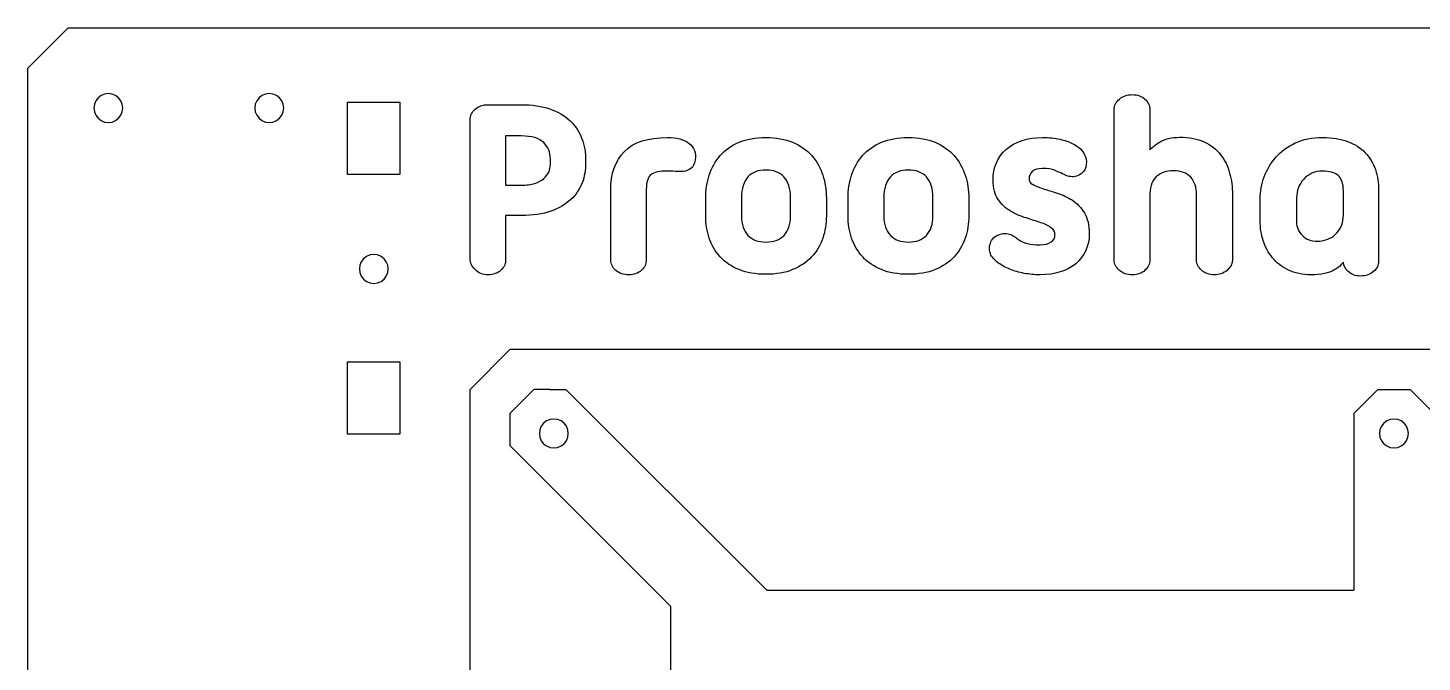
# Model space of a CAD drawing. Extents: x 0 to 621, y -370 to 0.
# Drawn here: x 0 to 173.4, y -79 to -0.1 of the extents above; entities that cross this region are included whole.
import ezdxf

# ---------------------------------------------------------------- set-up
doc = ezdxf.new("R2010")
doc.units = 0
doc.layers.get('0').update_dxf_attribs({"linetype": 'CONTINUOUS'})

# ---------------------------------------------------------------- blocks, each defined once
blk = doc.blocks.new('BLOCK_11')
at = {"color": 7}
blk.add_lwpolyline([(0, -5.06), (5, -0.06)], dxfattribs=at)
blk = doc.blocks.new('BLOCK_12')
at = {"color": 7}
blk.add_lwpolyline([(5, -0.06), (365, -0.06)], dxfattribs=at)
blk = doc.blocks.new('BLOCK_20')
at = {"color": 7}
blk.add_lwpolyline([(55, -325.06), (55, -45.06)], dxfattribs=at)
blk = doc.blocks.new('BLOCK_21')
at = {"color": 7}
blk.add_lwpolyline([(55, -45.06), (60, -40.06)], dxfattribs=at)
blk = doc.blocks.new('BLOCK_22')
at = {"color": 7}
blk.add_lwpolyline([(60, -40.06), (310, -40.06)], dxfattribs=at)
blk = doc.blocks.new('BLOCK_34')
at = {"color": 7}
blk.add_lwpolyline([(0, -365.26), (0, -5.06)], dxfattribs=at)
blk = doc.blocks.new('BLOCK_113')
at = {"color": 7}
blk.add_lwpolyline([(39.75, -18.32), (39.75, -9.32)], dxfattribs=at)
blk = doc.blocks.new('BLOCK_114')
at = {"color": 7}
blk.add_lwpolyline([(39.75, -9.32), (46.25, -9.32)], dxfattribs=at)
blk = doc.blocks.new('BLOCK_115')
at = {"color": 7}
blk.add_lwpolyline([(46.25, -9.32), (46.25, -18.32)], dxfattribs=at)
blk = doc.blocks.new('BLOCK_116')
at = {"color": 7}
blk.add_lwpolyline([(46.25, -18.32), (39.75, -18.32)], dxfattribs=at)
blk = doc.blocks.new('BLOCK_117')
at = {"color": 7}
blk.add_lwpolyline([(39.75, -50.62), (39.75, -41.62)], dxfattribs=at)
blk = doc.blocks.new('BLOCK_118')
at = {"color": 7}
blk.add_lwpolyline([(39.75, -41.62), (46.25, -41.62)], dxfattribs=at)
blk = doc.blocks.new('BLOCK_119')
at = {"color": 7}
blk.add_lwpolyline([(46.25, -41.62), (46.25, -50.62)], dxfattribs=at)
blk = doc.blocks.new('BLOCK_120')
at = {"color": 7}
blk.add_lwpolyline([(46.25, -50.62), (39.75, -50.62)], dxfattribs=at)
blk = doc.blocks.new('BLOCK_445')
at = {"color": 7}
blk.add_lwpolyline([(10, -11.85), (10.47, -11.79)], dxfattribs=at)
blk = doc.blocks.new('BLOCK_446')
at = {"color": 7}
blk.add_lwpolyline([(10.47, -11.79), (10.9, -11.61)], dxfattribs=at)
blk = doc.blocks.new('BLOCK_447')
at = {"color": 7}
blk.add_lwpolyline([(10.9, -11.61), (11.28, -11.32)], dxfattribs=at)
blk = doc.blocks.new('BLOCK_448')
at = {"color": 7}
blk.add_lwpolyline([(11.28, -11.32), (11.56, -10.95)], dxfattribs=at)
blk = doc.blocks.new('BLOCK_449')
at = {"color": 7}
blk.add_lwpolyline([(8.27, -9.58), (8.2, -10.05)], dxfattribs=at)
blk = doc.blocks.new('BLOCK_450')
at = {"color": 7}
blk.add_lwpolyline([(8.2, -10.05), (8.27, -10.52)], dxfattribs=at)
blk = doc.blocks.new('BLOCK_451')
at = {"color": 7}
blk.add_lwpolyline([(9.1, -8.49), (8.73, -8.78)], dxfattribs=at)
blk = doc.blocks.new('BLOCK_452')
at = {"color": 7}
blk.add_lwpolyline([(10.47, -8.31), (10, -8.25)], dxfattribs=at)
blk = doc.blocks.new('BLOCK_453')
at = {"color": 7}
blk.add_lwpolyline([(10.9, -8.49), (10.47, -8.31)], dxfattribs=at)
blk = doc.blocks.new('BLOCK_454')
at = {"color": 7}
blk.add_lwpolyline([(11.56, -10.95), (11.74, -10.52)], dxfattribs=at)
blk = doc.blocks.new('BLOCK_455')
at = {"color": 7}
blk.add_lwpolyline([(11.74, -10.52), (11.8, -10.05)], dxfattribs=at)
blk = doc.blocks.new('BLOCK_456')
at = {"color": 7}
blk.add_lwpolyline([(8.27, -10.52), (8.45, -10.95)], dxfattribs=at)
blk = doc.blocks.new('BLOCK_457')
at = {"color": 7}
blk.add_lwpolyline([(8.45, -10.95), (8.73, -11.32)], dxfattribs=at)
blk = doc.blocks.new('BLOCK_458')
at = {"color": 7}
blk.add_lwpolyline([(10, -8.25), (9.54, -8.31)], dxfattribs=at)
blk = doc.blocks.new('BLOCK_459')
at = {"color": 7}
blk.add_lwpolyline([(9.54, -8.31), (9.1, -8.49)], dxfattribs=at)
blk = doc.blocks.new('BLOCK_460')
at = {"color": 7}
blk.add_lwpolyline([(8.73, -8.78), (8.45, -9.15)], dxfattribs=at)
blk = doc.blocks.new('BLOCK_461')
at = {"color": 7}
blk.add_lwpolyline([(8.45, -9.15), (8.27, -9.58)], dxfattribs=at)
blk = doc.blocks.new('BLOCK_462')
at = {"color": 7}
blk.add_lwpolyline([(11.28, -8.78), (10.9, -8.49)], dxfattribs=at)
blk = doc.blocks.new('BLOCK_463')
at = {"color": 7}
blk.add_lwpolyline([(11.56, -9.15), (11.28, -8.78)], dxfattribs=at)
blk = doc.blocks.new('BLOCK_464')
at = {"color": 7}
blk.add_lwpolyline([(11.74, -9.58), (11.56, -9.15)], dxfattribs=at)
blk = doc.blocks.new('BLOCK_465')
at = {"color": 7}
blk.add_lwpolyline([(11.8, -10.05), (11.74, -9.58)], dxfattribs=at)
blk = doc.blocks.new('BLOCK_466')
at = {"color": 7}
blk.add_lwpolyline([(8.73, -11.32), (9.1, -11.61)], dxfattribs=at)
blk = doc.blocks.new('BLOCK_467')
at = {"color": 7}
blk.add_lwpolyline([(9.1, -11.61), (9.54, -11.79)], dxfattribs=at)
blk = doc.blocks.new('BLOCK_468')
at = {"color": 7}
blk.add_lwpolyline([(9.54, -11.79), (10, -11.85)], dxfattribs=at)
blk = doc.blocks.new('BLOCK_469')
at = {"color": 7}
blk.add_lwpolyline([(28.75, -8.78), (28.46, -9.15)], dxfattribs=at)
blk = doc.blocks.new('BLOCK_470')
at = {"color": 7}
blk.add_lwpolyline([(28.46, -9.15), (28.28, -9.58)], dxfattribs=at)
blk = doc.blocks.new('BLOCK_471')
at = {"color": 7}
blk.add_lwpolyline([(28.28, -9.58), (28.22, -10.05)], dxfattribs=at)
blk = doc.blocks.new('BLOCK_472')
at = {"color": 7}
blk.add_lwpolyline([(28.22, -10.05), (28.28, -10.52)], dxfattribs=at)
blk = doc.blocks.new('BLOCK_473')
at = {"color": 7}
blk.add_lwpolyline([(28.28, -10.52), (28.46, -10.95)], dxfattribs=at)
blk = doc.blocks.new('BLOCK_474')
at = {"color": 7}
blk.add_lwpolyline([(30.49, -8.31), (30.02, -8.25)], dxfattribs=at)
blk = doc.blocks.new('BLOCK_475')
at = {"color": 7}
blk.add_lwpolyline([(30.92, -11.61), (31.3, -11.32)], dxfattribs=at)
blk = doc.blocks.new('BLOCK_476')
at = {"color": 7}
blk.add_lwpolyline([(31.3, -11.32), (31.58, -10.95)], dxfattribs=at)
blk = doc.blocks.new('BLOCK_477')
at = {"color": 7}
blk.add_lwpolyline([(31.58, -10.95), (31.76, -10.52)], dxfattribs=at)
blk = doc.blocks.new('BLOCK_478')
at = {"color": 7}
blk.add_lwpolyline([(31.76, -10.52), (31.82, -10.05)], dxfattribs=at)
blk = doc.blocks.new('BLOCK_479')
at = {"color": 7}
blk.add_lwpolyline([(30.92, -8.49), (30.49, -8.31)], dxfattribs=at)
blk = doc.blocks.new('BLOCK_480')
at = {"color": 7}
blk.add_lwpolyline([(30.02, -8.25), (29.56, -8.31)], dxfattribs=at)
blk = doc.blocks.new('BLOCK_481')
at = {"color": 7}
blk.add_lwpolyline([(31.82, -10.05), (31.76, -9.58)], dxfattribs=at)
blk = doc.blocks.new('BLOCK_482')
at = {"color": 7}
blk.add_lwpolyline([(31.76, -9.58), (31.58, -9.15)], dxfattribs=at)
blk = doc.blocks.new('BLOCK_483')
at = {"color": 7}
blk.add_lwpolyline([(31.58, -9.15), (31.3, -8.78)], dxfattribs=at)
blk = doc.blocks.new('BLOCK_484')
at = {"color": 7}
blk.add_lwpolyline([(31.3, -8.78), (30.92, -8.49)], dxfattribs=at)
blk = doc.blocks.new('BLOCK_485')
at = {"color": 7}
blk.add_lwpolyline([(28.46, -10.95), (28.75, -11.32)], dxfattribs=at)
blk = doc.blocks.new('BLOCK_486')
at = {"color": 7}
blk.add_lwpolyline([(28.75, -11.32), (29.12, -11.61)], dxfattribs=at)
blk = doc.blocks.new('BLOCK_487')
at = {"color": 7}
blk.add_lwpolyline([(29.12, -11.61), (29.56, -11.79)], dxfattribs=at)
blk = doc.blocks.new('BLOCK_488')
at = {"color": 7}
blk.add_lwpolyline([(29.56, -11.79), (30.02, -11.85)], dxfattribs=at)
blk = doc.blocks.new('BLOCK_489')
at = {"color": 7}
blk.add_lwpolyline([(30.02, -11.85), (30.49, -11.79)], dxfattribs=at)
blk = doc.blocks.new('BLOCK_490')
at = {"color": 7}
blk.add_lwpolyline([(30.49, -11.79), (30.92, -11.61)], dxfattribs=at)
blk = doc.blocks.new('BLOCK_491')
at = {"color": 7}
blk.add_lwpolyline([(29.56, -8.31), (29.12, -8.49)], dxfattribs=at)
blk = doc.blocks.new('BLOCK_492')
at = {"color": 7}
blk.add_lwpolyline([(29.12, -8.49), (28.75, -8.78)], dxfattribs=at)
blk = doc.blocks.new('BLOCK_493')
at = {"color": 7}
blk.add_lwpolyline([(44.3, -28.8), (43.93, -28.51)], dxfattribs=at)
blk = doc.blocks.new('BLOCK_494')
at = {"color": 7}
blk.add_lwpolyline([(41.47, -30.97), (41.75, -31.34)], dxfattribs=at)
blk = doc.blocks.new('BLOCK_495')
at = {"color": 7}
blk.add_lwpolyline([(41.75, -31.34), (42.13, -31.63)], dxfattribs=at)
blk = doc.blocks.new('BLOCK_496')
at = {"color": 7}
blk.add_lwpolyline([(42.13, -31.63), (42.56, -31.81)], dxfattribs=at)
blk = doc.blocks.new('BLOCK_497')
at = {"color": 7}
blk.add_lwpolyline([(42.56, -31.81), (43.03, -31.87)], dxfattribs=at)
blk = doc.blocks.new('BLOCK_498')
at = {"color": 7}
blk.add_lwpolyline([(43.03, -31.87), (43.49, -31.81)], dxfattribs=at)
blk = doc.blocks.new('BLOCK_499')
at = {"color": 7}
blk.add_lwpolyline([(43.49, -28.33), (43.02, -28.27)], dxfattribs=at)
blk = doc.blocks.new('BLOCK_500')
at = {"color": 7}
blk.add_lwpolyline([(43.02, -28.27), (42.56, -28.33)], dxfattribs=at)
blk = doc.blocks.new('BLOCK_501')
at = {"color": 7}
blk.add_lwpolyline([(42.56, -28.33), (42.13, -28.51)], dxfattribs=at)
blk = doc.blocks.new('BLOCK_502')
at = {"color": 7}
blk.add_lwpolyline([(42.13, -28.51), (41.75, -28.8)], dxfattribs=at)
blk = doc.blocks.new('BLOCK_503')
at = {"color": 7}
blk.add_lwpolyline([(41.75, -28.8), (41.47, -29.17)], dxfattribs=at)
blk = doc.blocks.new('BLOCK_504')
at = {"color": 7}
blk.add_lwpolyline([(41.47, -29.17), (41.29, -29.6)], dxfattribs=at)
blk = doc.blocks.new('BLOCK_505')
at = {"color": 7}
blk.add_lwpolyline([(41.29, -29.6), (41.23, -30.07)], dxfattribs=at)
blk = doc.blocks.new('BLOCK_506')
at = {"color": 7}
blk.add_lwpolyline([(41.23, -30.07), (41.29, -30.53)], dxfattribs=at)
blk = doc.blocks.new('BLOCK_507')
at = {"color": 7}
blk.add_lwpolyline([(41.29, -30.53), (41.47, -30.97)], dxfattribs=at)
blk = doc.blocks.new('BLOCK_508')
at = {"color": 7}
blk.add_lwpolyline([(44.58, -29.17), (44.3, -28.8)], dxfattribs=at)
blk = doc.blocks.new('BLOCK_509')
at = {"color": 7}
blk.add_lwpolyline([(44.76, -29.6), (44.58, -29.17)], dxfattribs=at)
blk = doc.blocks.new('BLOCK_510')
at = {"color": 7}
blk.add_lwpolyline([(44.83, -30.07), (44.76, -29.6)], dxfattribs=at)
blk = doc.blocks.new('BLOCK_511')
at = {"color": 7}
blk.add_lwpolyline([(43.49, -31.81), (43.93, -31.63)], dxfattribs=at)
blk = doc.blocks.new('BLOCK_512')
at = {"color": 7}
blk.add_lwpolyline([(43.93, -31.63), (44.3, -31.34)], dxfattribs=at)
blk = doc.blocks.new('BLOCK_513')
at = {"color": 7}
blk.add_lwpolyline([(44.3, -31.34), (44.58, -30.97)], dxfattribs=at)
blk = doc.blocks.new('BLOCK_514')
at = {"color": 7}
blk.add_lwpolyline([(44.58, -30.97), (44.76, -30.53)], dxfattribs=at)
blk = doc.blocks.new('BLOCK_515')
at = {"color": 7}
blk.add_lwpolyline([(44.76, -30.53), (44.83, -30.07)], dxfattribs=at)
blk = doc.blocks.new('BLOCK_516')
at = {"color": 7}
blk.add_lwpolyline([(43.93, -28.51), (43.49, -28.33)], dxfattribs=at)
blk = doc.blocks.new('BLOCK_1839')
at = {"color": 7}
blk.add_lwpolyline([(79.93, -72.06), (79.93, -92.06)], dxfattribs=at)
blk = doc.blocks.new('BLOCK_1861')
at = {"color": 7}
blk.add_lwpolyline([(59.93, -50.06), (59.93, -52.06)], dxfattribs=at)
blk = doc.blocks.new('BLOCK_1921')
at = {"color": 7}
blk.add_lwpolyline([(167.93, -45.06), (171.93, -45.06)], dxfattribs=at)
blk = doc.blocks.new('BLOCK_1950')
at = {"color": 7}
blk.add_lwpolyline([(59.93, -48.06), (59.93, -50.06)], dxfattribs=at)
blk = doc.blocks.new('BLOCK_1988')
at = {"color": 7}
blk.add_lwpolyline([(62.93, -45.06), (59.93, -48.06)], dxfattribs=at)
blk = doc.blocks.new('BLOCK_1990')
at = {"color": 7}
blk.add_lwpolyline([(64.93, -45.06), (65, -45.06)], dxfattribs=at)
blk = doc.blocks.new('BLOCK_2008')
at = {"color": 7}
blk.add_lwpolyline([(64.93, -45.06), (62.93, -45.06)], dxfattribs=at)
blk = doc.blocks.new('BLOCK_2031')
at = {"color": 7}
blk.add_lwpolyline([(66.93, -45.06), (91.93, -70.06)], dxfattribs=at)
blk = doc.blocks.new('BLOCK_2036')
at = {"color": 7}
blk.add_lwpolyline([(65, -45.06), (66.93, -45.06)], dxfattribs=at)
blk = doc.blocks.new('BLOCK_2045')
at = {"color": 7}
blk.add_lwpolyline([(63.68, -51.02), (63.86, -51.45)], dxfattribs=at)
blk = doc.blocks.new('BLOCK_2046')
at = {"color": 7}
blk.add_lwpolyline([(63.86, -51.45), (64.15, -51.83)], dxfattribs=at)
blk = doc.blocks.new('BLOCK_2047')
at = {"color": 7}
blk.add_lwpolyline([(64.52, -52.11), (64.95, -52.29)], dxfattribs=at)
blk = doc.blocks.new('BLOCK_2048')
at = {"color": 7}
blk.add_lwpolyline([(65, -48.81), (64.95, -48.81)], dxfattribs=at)
blk = doc.blocks.new('BLOCK_2162')
at = {"color": 7}
blk.add_lwpolyline([(59.93, -52.06), (79.93, -72.06)], dxfattribs=at)
blk = doc.blocks.new('BLOCK_2365')
at = {"color": 7}
blk.add_lwpolyline([(64.15, -51.83), (64.52, -52.11)], dxfattribs=at)
blk = doc.blocks.new('BLOCK_2366')
at = {"color": 7}
blk.add_lwpolyline([(66.69, -51.83), (66.98, -51.45)], dxfattribs=at)
blk = doc.blocks.new('BLOCK_2367')
at = {"color": 7}
blk.add_lwpolyline([(64.95, -48.81), (64.52, -48.99)], dxfattribs=at)
blk = doc.blocks.new('BLOCK_2368')
at = {"color": 7}
blk.add_lwpolyline([(65.42, -48.75), (65, -48.81)], dxfattribs=at)
blk = doc.blocks.new('BLOCK_2369')
at = {"color": 7}
blk.add_lwpolyline([(65.89, -48.81), (65.42, -48.75)], dxfattribs=at)
blk = doc.blocks.new('BLOCK_2370')
at = {"color": 7}
blk.add_lwpolyline([(66.32, -48.99), (65.89, -48.81)], dxfattribs=at)
blk = doc.blocks.new('BLOCK_2371')
at = {"color": 7}
blk.add_lwpolyline([(66.69, -49.28), (66.32, -48.99)], dxfattribs=at)
blk = doc.blocks.new('BLOCK_2372')
at = {"color": 7}
blk.add_lwpolyline([(66.98, -49.65), (66.69, -49.28)], dxfattribs=at)
blk = doc.blocks.new('BLOCK_2373')
at = {"color": 7}
blk.add_lwpolyline([(67.16, -50.09), (66.98, -49.65)], dxfattribs=at)
blk = doc.blocks.new('BLOCK_2374')
at = {"color": 7}
blk.add_lwpolyline([(67.22, -50.55), (67.16, -50.09)], dxfattribs=at)
blk = doc.blocks.new('BLOCK_2375')
at = {"color": 7}
blk.add_lwpolyline([(67.16, -51.02), (67.22, -50.55)], dxfattribs=at)
blk = doc.blocks.new('BLOCK_2376')
at = {"color": 7}
blk.add_lwpolyline([(66.98, -51.45), (67.16, -51.02)], dxfattribs=at)
blk = doc.blocks.new('BLOCK_2377')
at = {"color": 7}
blk.add_lwpolyline([(63.78, -49.85), (63.68, -50.09)], dxfattribs=at)
blk = doc.blocks.new('BLOCK_2378')
at = {"color": 7}
blk.add_lwpolyline([(65.42, -52.35), (65.89, -52.29)], dxfattribs=at)
blk = doc.blocks.new('BLOCK_2379')
at = {"color": 7}
blk.add_lwpolyline([(65.89, -52.29), (66.32, -52.11)], dxfattribs=at)
blk = doc.blocks.new('BLOCK_2380')
at = {"color": 7}
blk.add_lwpolyline([(64.95, -52.29), (65.42, -52.35)], dxfattribs=at)
blk = doc.blocks.new('BLOCK_2381')
at = {"color": 7}
blk.add_lwpolyline([(66.32, -52.11), (66.69, -51.83)], dxfattribs=at)
blk = doc.blocks.new('BLOCK_2382')
at = {"color": 7}
blk.add_lwpolyline([(64.52, -48.99), (64.15, -49.28)], dxfattribs=at)
blk = doc.blocks.new('BLOCK_2383')
at = {"color": 7}
blk.add_lwpolyline([(63.86, -49.65), (63.78, -49.85)], dxfattribs=at)
blk = doc.blocks.new('BLOCK_2384')
at = {"color": 7}
blk.add_lwpolyline([(64.15, -49.28), (63.86, -49.65)], dxfattribs=at)
blk = doc.blocks.new('BLOCK_2385')
at = {"color": 7}
blk.add_lwpolyline([(63.62, -50.55), (63.68, -51.02)], dxfattribs=at)
blk = doc.blocks.new('BLOCK_2386')
at = {"color": 7}
blk.add_lwpolyline([(63.68, -50.09), (63.62, -50.55)], dxfattribs=at)
blk = doc.blocks.new('BLOCK_3041')
at = {"color": 7}
for points, knots in [([(148.37, -15.85), (147.85, -15.19), (147.17, -14.66), (146.33, -14.27), (145.5, -13.88), (144.47, -13.68), (143.27, -13.68), (142.28, -13.68), (141.42, -13.89), (140.72, -14.32), (140.28, -14.58), (139.89, -14.9), (139.56, -15.26), (139.56, -15.26), (139.56, -10.22), (139.56, -10.22), (139.56, -9.74), (139.36, -9.31), (138.95, -8.93), (138.56, -8.56), (138.03, -8.37), (137.39, -8.37), (136.74, -8.37), (136.19, -8.56), (135.78, -8.92), (135.35, -9.3), (135.13, -9.74), (135.13, -10.22), (135.13, -10.22), (135.13, -28.95), (135.13, -28.95), (135.13, -29.43), (135.35, -29.87), (135.78, -30.25), (136.19, -30.61), (136.74, -30.8), (137.39, -30.8), (138.03, -30.8), (138.56, -30.61), (138.95, -30.24), (139.36, -29.87), (139.56, -29.43), (139.56, -28.95), (139.56, -28.95), (139.56, -20.7), (139.56, -20.7), (139.6, -19.71), (139.88, -18.98), (140.41, -18.54), (140.97, -18.08), (141.64, -17.86), (142.48, -17.86), (143.45, -17.86), (144.15, -18.12), (144.64, -18.66), (145.13, -19.21), (145.37, -19.92), (145.37, -20.84), (145.37, -20.84), (145.37, -28.95), (145.37, -28.95), (145.37, -29.43), (145.59, -29.87), (146, -30.24), (146.41, -30.61), (146.93, -30.8), (147.57, -30.8), (148.2, -30.8), (148.74, -30.61), (149.17, -30.25), (149.61, -29.88), (149.83, -29.44), (149.83, -28.95), (149.83, -28.95), (149.83, -20.81), (149.83, -20.81), (149.83, -19.88), (149.72, -18.98), (149.49, -18.14), (149.26, -17.28), (148.88, -16.51), (148.37, -15.85)], [0, 0, 0, 0, 1, 1, 1, 2, 2, 2, 3, 3, 3, 4, 4, 4, 5, 5, 5, 6, 6, 6, 7, 7, 7, 8, 8, 8, 9, 9, 9, 10, 10, 10, 11, 11, 11, 12, 12, 12, 13, 13, 13, 14, 14, 14, 15, 15, 15, 16, 16, 16, 17, 17, 17, 18, 18, 18, 19, 19, 19, 20, 20, 20, 21, 21, 21, 22, 22, 22, 23, 23, 23, 24, 24, 24, 25, 25, 25, 26, 26, 26, 27, 27, 27, 27]), ([(67.44, -11.63), (66.78, -11), (65.93, -10.5), (64.92, -10.15), (63.92, -9.81), (62.73, -9.63), (61.37, -9.63), (61.37, -9.63), (57.26, -9.63), (57.26, -9.63), (56.6, -9.63), (56.06, -9.81), (55.65, -10.18), (55.22, -10.55), (55, -10.99), (55, -11.48), (55, -11.48), (55, -28.79), (55, -28.79), (55, -29.27), (55.21, -29.72), (55.62, -30.15), (56.04, -30.58), (56.59, -30.8), (57.26, -30.8), (57.9, -30.8), (58.42, -30.61), (58.82, -30.24), (59.22, -29.87), (59.43, -29.43), (59.43, -28.95), (59.43, -28.95), (59.43, -23.42), (59.43, -23.42), (59.43, -23.42), (61.37, -23.42), (61.37, -23.42), (62.82, -23.42), (64.05, -23.23), (65.05, -22.88), (66.06, -22.51), (66.89, -22.03), (67.54, -21.43), (68.18, -20.83), (68.66, -20.12), (68.95, -19.34), (69.24, -18.57), (69.38, -17.75), (69.38, -16.91), (69.38, -16.91), (69.38, -16.57), (69.38, -16.57), (69.38, -15.61), (69.23, -14.7), (68.92, -13.86), (68.61, -13.02), (68.11, -12.27), (67.44, -11.63)], [0, 0, 0, 0, 1, 1, 1, 2, 2, 2, 3, 3, 3, 4, 4, 4, 5, 5, 5, 6, 6, 6, 7, 7, 7, 8, 8, 8, 9, 9, 9, 10, 10, 10, 11, 11, 11, 12, 12, 12, 13, 13, 13, 14, 14, 14, 15, 15, 15, 16, 16, 16, 17, 17, 17, 18, 18, 18, 19, 19, 19, 19]), ([(64.99, -16.35), (64.99, -16.35), (64.99, -17.07), (64.99, -17.07), (64.99, -17.4), (64.92, -17.71), (64.79, -18.02), (64.65, -18.32), (64.44, -18.59), (64.17, -18.83), (63.88, -19.07), (63.5, -19.27), (63.05, -19.42), (62.59, -19.57), (62.02, -19.65), (61.37, -19.65), (61.37, -19.65), (59.43, -19.65), (59.43, -19.65), (59.43, -19.65), (59.43, -13.52), (59.43, -13.52), (59.43, -13.52), (61.37, -13.52), (61.37, -13.52), (62.67, -13.52), (63.61, -13.8), (64.16, -14.34), (64.72, -14.89), (64.99, -15.55), (64.99, -16.35)], [0, 0, 0, 0, 1, 1, 1, 2, 2, 2, 3, 3, 3, 4, 4, 4, 5, 5, 5, 6, 6, 6, 7, 7, 7, 8, 8, 8, 9, 9, 9, 10, 10, 10, 10]), ([(82.22, -14.42), (81.6, -13.95), (80.71, -13.71), (79.56, -13.71), (77.15, -13.71), (75.34, -14.29), (74.21, -15.44), (73.07, -16.59), (72.5, -18.23), (72.5, -20.31), (72.5, -20.31), (72.5, -28.95), (72.5, -28.95), (72.5, -29.44), (72.71, -29.87), (73.14, -30.25), (73.56, -30.61), (74.1, -30.8), (74.76, -30.8), (75.4, -30.8), (75.92, -30.61), (76.32, -30.24), (76.72, -29.87), (76.92, -29.43), (76.92, -28.95), (76.92, -28.95), (76.92, -20.18), (76.92, -20.18), (76.92, -19.66), (76.98, -19.24), (77.1, -18.93), (77.21, -18.64), (77.36, -18.43), (77.57, -18.29), (77.78, -18.13), (78.05, -18.03), (78.37, -17.98), (78.97, -17.88), (79.72, -17.86), (80.5, -17.93), (80.86, -17.97), (81.2, -17.97), (81.52, -17.93), (81.88, -17.89), (82.19, -17.77), (82.46, -17.58), (82.75, -17.36), (82.93, -17.01), (83.01, -16.54), (83.16, -15.65), (82.89, -14.92), (82.22, -14.42)], [0, 0, 0, 0, 1, 1, 1, 2, 2, 2, 3, 3, 3, 4, 4, 4, 5, 5, 5, 6, 6, 6, 7, 7, 7, 8, 8, 8, 9, 9, 9, 10, 10, 10, 11, 11, 11, 12, 12, 12, 13, 13, 13, 14, 14, 14, 15, 15, 15, 16, 16, 16, 17, 17, 17, 17]), ([(97.5, -15.96), (96.88, -15.26), (96.08, -14.7), (95.13, -14.31), (94.19, -13.91), (93.07, -13.71), (91.81, -13.71), (90.53, -13.71), (89.41, -13.91), (88.46, -14.31), (87.51, -14.7), (86.72, -15.26), (86.11, -15.96), (85.51, -16.66), (85.05, -17.47), (84.75, -18.39), (84.46, -19.29), (84.31, -20.26), (84.31, -21.28), (84.31, -21.28), (84.31, -23.45), (84.31, -23.45), (84.31, -24.43), (84.46, -25.37), (84.75, -26.24), (85.05, -27.12), (85.51, -27.91), (86.12, -28.57), (86.73, -29.24), (87.52, -29.77), (88.47, -30.16), (89.41, -30.54), (90.54, -30.74), (91.81, -30.74), (93.07, -30.74), (94.18, -30.54), (95.13, -30.16), (96.07, -29.77), (96.87, -29.24), (97.49, -28.57), (98.11, -27.91), (98.58, -27.12), (98.88, -26.24), (99.17, -25.37), (99.32, -24.43), (99.32, -23.45), (99.32, -23.45), (99.32, -21.28), (99.32, -21.28), (99.32, -20.26), (99.17, -19.29), (98.88, -18.39), (98.58, -17.47), (98.12, -16.65), (97.5, -15.96)], [0, 0, 0, 0, 1, 1, 1, 2, 2, 2, 3, 3, 3, 4, 4, 4, 5, 5, 5, 6, 6, 6, 7, 7, 7, 8, 8, 8, 9, 9, 9, 10, 10, 10, 11, 11, 11, 12, 12, 12, 13, 13, 13, 14, 14, 14, 15, 15, 15, 16, 16, 16, 17, 17, 17, 18, 18, 18, 18]), ([(115.21, -15.96), (114.59, -15.26), (113.8, -14.7), (112.85, -14.31), (111.91, -13.91), (110.79, -13.71), (109.53, -13.71), (108.25, -13.71), (107.12, -13.91), (106.18, -14.31), (105.23, -14.7), (104.44, -15.26), (103.83, -15.96), (103.22, -16.66), (102.76, -17.47), (102.47, -18.39), (102.17, -19.29), (102.02, -20.26), (102.02, -21.28), (102.02, -21.28), (102.02, -23.45), (102.02, -23.45), (102.02, -24.43), (102.17, -25.37), (102.47, -26.24), (102.77, -27.12), (103.23, -27.91), (103.84, -28.57), (104.45, -29.24), (105.24, -29.77), (106.18, -30.16), (107.13, -30.54), (108.25, -30.74), (109.53, -30.74), (110.79, -30.74), (111.9, -30.54), (112.84, -30.16), (113.79, -29.77), (114.59, -29.24), (115.21, -28.57), (115.83, -27.91), (116.29, -27.12), (116.59, -26.24), (116.89, -25.37), (117.04, -24.43), (117.04, -23.45), (117.04, -23.45), (117.04, -21.28), (117.04, -21.28), (117.04, -20.26), (116.89, -19.29), (116.59, -18.39), (116.3, -17.47), (115.83, -16.66), (115.21, -15.96)], [0, 0, 0, 0, 1, 1, 1, 2, 2, 2, 3, 3, 3, 4, 4, 4, 5, 5, 5, 6, 6, 6, 7, 7, 7, 8, 8, 8, 9, 9, 9, 10, 10, 10, 11, 11, 11, 12, 12, 12, 13, 13, 13, 14, 14, 14, 15, 15, 15, 16, 16, 16, 17, 17, 17, 18, 18, 18, 18]), ([(129.92, -21.52), (129.34, -21.13), (128.7, -20.83), (128.02, -20.62), (127.37, -20.43), (126.77, -20.24), (126.21, -20.06), (125.69, -19.89), (125.25, -19.7), (124.91, -19.5), (124.66, -19.35), (124.54, -19.16), (124.54, -18.89), (124.54, -18.52), (124.67, -18.21), (124.94, -17.96), (125.22, -17.7), (125.64, -17.57), (126.21, -17.57), (126.89, -17.57), (127.39, -17.64), (127.71, -17.78), (128.07, -17.93), (128.33, -18.05), (128.47, -18.12), (128.79, -18.3), (129.15, -18.45), (129.54, -18.55), (130, -18.67), (130.49, -18.57), (131.01, -18.23), (131.4, -17.95), (131.62, -17.56), (131.66, -17.06), (131.69, -16.6), (131.62, -16.19), (131.45, -15.85), (131.35, -15.62), (131.18, -15.38), (130.92, -15.13), (130.67, -14.88), (130.33, -14.65), (129.91, -14.44), (129.5, -14.24), (128.98, -14.07), (128.37, -13.93), (127.76, -13.78), (127.03, -13.71), (126.21, -13.71), (124.32, -13.71), (122.81, -14.2), (121.72, -15.17), (120.62, -16.15), (120.06, -17.45), (120.06, -19.02), (120.06, -20.01), (120.27, -20.83), (120.69, -21.43), (121.09, -22.02), (121.61, -22.5), (122.23, -22.88), (122.83, -23.24), (123.48, -23.52), (124.17, -23.73), (124.83, -23.93), (125.45, -24.13), (126.01, -24.32), (126.55, -24.51), (126.99, -24.73), (127.34, -24.99), (127.62, -25.2), (127.75, -25.47), (127.75, -25.84), (127.75, -26.2), (127.61, -26.47), (127.3, -26.69), (126.95, -26.94), (126.48, -27.06), (125.9, -27.06), (124.69, -27.06), (123.8, -26.86), (123.26, -26.44), (123.11, -26.34), (122.97, -26.23), (122.83, -26.12), (122.66, -25.99), (122.47, -25.88), (122.28, -25.79), (121.84, -25.6), (121.3, -25.58), (120.64, -25.87), (120.36, -25.98), (120.14, -26.15), (119.98, -26.38), (119.84, -26.58), (119.74, -26.8), (119.68, -27.02), (119.61, -27.26), (119.59, -27.5), (119.62, -27.73), (119.64, -27.96), (119.7, -28.16), (119.8, -28.35), (120.01, -28.71), (120.33, -29.04), (120.74, -29.34), (121.15, -29.63), (121.62, -29.89), (122.16, -30.11), (122.69, -30.33), (123.28, -30.5), (123.93, -30.62), (124.57, -30.74), (125.23, -30.8), (125.9, -30.8), (127.76, -30.8), (129.26, -30.33), (130.35, -29.42), (131.46, -28.49), (132.02, -27.22), (132.02, -25.65), (132.02, -24.62), (131.82, -23.76), (131.42, -23.1), (131.02, -22.45), (130.52, -21.91), (129.92, -21.52)], [0, 0, 0, 0, 1, 1, 1, 2, 2, 2, 3, 3, 3, 4, 4, 4, 5, 5, 5, 6, 6, 6, 7, 7, 7, 8, 8, 8, 9, 9, 9, 10, 10, 10, 11, 11, 11, 12, 12, 12, 13, 13, 13, 14, 14, 14, 15, 15, 15, 16, 16, 16, 17, 17, 17, 18, 18, 18, 19, 19, 19, 20, 20, 20, 21, 21, 21, 22, 22, 22, 23, 23, 23, 24, 24, 24, 25, 25, 25, 26, 26, 26, 27, 27, 27, 28, 28, 28, 29, 29, 29, 30, 30, 30, 31, 31, 31, 32, 32, 32, 33, 33, 33, 34, 34, 34, 35, 35, 35, 36, 36, 36, 37, 37, 37, 38, 38, 38, 39, 39, 39, 40, 40, 40, 41, 41, 41, 42, 42, 42, 42]), ([(166.36, -15.6), (165.79, -15.01), (165.05, -14.54), (164.16, -14.21), (163.29, -13.88), (162.24, -13.71), (161.05, -13.71), (159.76, -13.71), (158.62, -13.94), (157.65, -14.39), (156.69, -14.84), (155.88, -15.44), (155.24, -16.16), (154.6, -16.89), (154.11, -17.71), (153.78, -18.61), (153.46, -19.5), (153.29, -20.42), (153.29, -21.34), (153.29, -21.34), (153.29, -24.11), (153.29, -24.11), (153.29, -24.94), (153.42, -25.76), (153.67, -26.55), (153.92, -27.34), (154.31, -28.06), (154.82, -28.68), (155.33, -29.31), (156, -29.82), (156.8, -30.21), (157.6, -30.6), (158.55, -30.8), (159.6, -30.8), (160.25, -30.8), (160.82, -30.75), (161.27, -30.65), (161.74, -30.55), (162.15, -30.39), (162.49, -30.2), (162.83, -30), (163.13, -29.78), (163.38, -29.52), (163.46, -29.43), (163.55, -29.33), (163.63, -29.24), (163.66, -29.67), (163.87, -30.06), (164.23, -30.4), (164.63, -30.77), (165.14, -30.95), (165.76, -30.95), (166.44, -30.95), (166.99, -30.77), (167.39, -30.4), (167.81, -30.03), (168.02, -29.59), (168.02, -29.1), (168.02, -29.1), (168.02, -20.31), (168.02, -20.31), (168.02, -19.37), (167.89, -18.5), (167.62, -17.71), (167.36, -16.9), (166.93, -16.2), (166.36, -15.6)], [0, 0, 0, 0, 1, 1, 1, 2, 2, 2, 3, 3, 3, 4, 4, 4, 5, 5, 5, 6, 6, 6, 7, 7, 7, 8, 8, 8, 9, 9, 9, 10, 10, 10, 11, 11, 11, 12, 12, 12, 13, 13, 13, 14, 14, 14, 15, 15, 15, 16, 16, 16, 17, 17, 17, 18, 18, 18, 19, 19, 19, 20, 20, 20, 21, 21, 21, 22, 22, 22, 22]), ([(94.86, -21.22), (94.86, -21.22), (94.86, -23.48), (94.86, -23.48), (94.86, -24.53), (94.59, -25.34), (94.06, -25.89), (93.52, -26.45), (92.78, -26.72), (91.81, -26.72), (90.84, -26.72), (90.11, -26.45), (89.57, -25.89), (89.04, -25.34), (88.76, -24.53), (88.76, -23.48), (88.76, -23.48), (88.76, -21.22), (88.76, -21.22), (88.76, -20.07), (89.04, -19.19), (89.57, -18.62), (90.11, -18.04), (90.84, -17.76), (91.81, -17.76), (92.78, -17.76), (93.51, -18.04), (94.05, -18.62), (94.59, -19.19), (94.86, -20.07), (94.86, -21.22)], [0, 0, 0, 0, 1, 1, 1, 2, 2, 2, 3, 3, 3, 4, 4, 4, 5, 5, 5, 6, 6, 6, 7, 7, 7, 8, 8, 8, 9, 9, 9, 10, 10, 10, 10]), ([(112.58, -21.22), (112.58, -21.22), (112.58, -23.48), (112.58, -23.48), (112.58, -24.53), (112.31, -25.34), (111.77, -25.89), (111.23, -26.45), (110.5, -26.72), (109.53, -26.72), (108.56, -26.72), (107.83, -26.45), (107.29, -25.89), (106.75, -25.34), (106.48, -24.53), (106.48, -23.48), (106.48, -23.48), (106.48, -21.22), (106.48, -21.22), (106.48, -20.07), (106.75, -19.19), (107.29, -18.62), (107.83, -18.04), (108.56, -17.76), (109.53, -17.76), (110.5, -17.76), (111.23, -18.04), (111.77, -18.62), (112.31, -19.19), (112.58, -20.07), (112.58, -21.22)], [0, 0, 0, 0, 1, 1, 1, 2, 2, 2, 3, 3, 3, 4, 4, 4, 5, 5, 5, 6, 6, 6, 7, 7, 7, 8, 8, 8, 9, 9, 9, 10, 10, 10, 10]), ([(163.63, -20.37), (163.63, -20.37), (163.63, -23.32), (163.63, -23.32), (163.63, -23.87), (163.53, -24.36), (163.34, -24.77), (163.16, -25.18), (162.91, -25.53), (162.62, -25.79), (162.32, -26.06), (161.98, -26.27), (161.59, -26.41), (161.21, -26.55), (160.8, -26.62), (160.39, -26.62), (159.64, -26.62), (159.04, -26.39), (158.54, -25.91), (158.05, -25.44), (157.81, -24.89), (157.81, -24.23), (157.81, -24.23), (157.81, -21.22), (157.81, -21.22), (157.81, -20.77), (157.89, -20.34), (158.05, -19.95), (158.21, -19.55), (158.43, -19.19), (158.72, -18.88), (159, -18.57), (159.33, -18.33), (159.73, -18.15), (160.11, -17.98), (160.56, -17.89), (161.05, -17.89), (161.9, -17.89), (162.55, -18.07), (162.99, -18.44), (163.41, -18.8), (163.63, -19.44), (163.63, -20.37)], [0, 0, 0, 0, 1, 1, 1, 2, 2, 2, 3, 3, 3, 4, 4, 4, 5, 5, 5, 6, 6, 6, 7, 7, 7, 8, 8, 8, 9, 9, 9, 10, 10, 10, 11, 11, 11, 12, 12, 12, 13, 13, 13, 14, 14, 14, 14])]:
    blk.add_open_spline(points, degree=3, knots=knots, dxfattribs=at)
blk = doc.blocks.new('BLOCK_3043')
at = {"color": 7}
blk.add_lwpolyline([(170.83, -48.99), (170.4, -48.81)], dxfattribs=at)
blk = doc.blocks.new('BLOCK_3044')
at = {"color": 7}
blk.add_lwpolyline([(170.4, -48.81), (169.93, -48.75)], dxfattribs=at)
blk = doc.blocks.new('BLOCK_3045')
at = {"color": 7}
blk.add_lwpolyline([(168.37, -49.65), (168.19, -50.09)], dxfattribs=at)
blk = doc.blocks.new('BLOCK_3046')
at = {"color": 7}
blk.add_lwpolyline([(168.19, -51.02), (168.37, -51.45)], dxfattribs=at)
blk = doc.blocks.new('BLOCK_3047')
at = {"color": 7}
blk.add_lwpolyline([(169.46, -52.29), (169.93, -52.35)], dxfattribs=at)
blk = doc.blocks.new('BLOCK_3048')
at = {"color": 7}
blk.add_lwpolyline([(171.2, -51.83), (171.49, -51.45)], dxfattribs=at)
blk = doc.blocks.new('BLOCK_3049')
at = {"color": 7}
blk.add_lwpolyline([(171.67, -51.02), (171.73, -50.55)], dxfattribs=at)
blk = doc.blocks.new('BLOCK_3050')
at = {"color": 7}
blk.add_lwpolyline([(171.73, -50.55), (171.67, -50.09)], dxfattribs=at)
blk = doc.blocks.new('BLOCK_3051')
at = {"color": 7}
blk.add_lwpolyline([(171.67, -50.09), (171.49, -49.65)], dxfattribs=at)
blk = doc.blocks.new('BLOCK_3052')
at = {"color": 7}
blk.add_lwpolyline([(171.49, -49.65), (171.2, -49.28)], dxfattribs=at)
blk = doc.blocks.new('BLOCK_3053')
at = {"color": 7}
blk.add_lwpolyline([(169.03, -52.11), (169.46, -52.29)], dxfattribs=at)
blk = doc.blocks.new('BLOCK_3054')
at = {"color": 7}
blk.add_lwpolyline([(171.49, -51.45), (171.67, -51.02)], dxfattribs=at)
blk = doc.blocks.new('BLOCK_3055')
at = {"color": 7}
blk.add_lwpolyline([(169.93, -52.35), (170.4, -52.29)], dxfattribs=at)
blk = doc.blocks.new('BLOCK_3056')
at = {"color": 7}
blk.add_lwpolyline([(171.2, -49.28), (170.83, -48.99)], dxfattribs=at)
blk = doc.blocks.new('BLOCK_3057')
at = {"color": 7}
blk.add_lwpolyline([(168.13, -50.55), (168.19, -51.02)], dxfattribs=at)
blk = doc.blocks.new('BLOCK_3058')
at = {"color": 7}
blk.add_lwpolyline([(168.37, -51.45), (168.66, -51.83)], dxfattribs=at)
blk = doc.blocks.new('BLOCK_3059')
at = {"color": 7}
blk.add_lwpolyline([(168.19, -50.09), (168.13, -50.55)], dxfattribs=at)
blk = doc.blocks.new('BLOCK_3060')
at = {"color": 7}
blk.add_lwpolyline([(169.93, -48.75), (169.46, -48.81)], dxfattribs=at)
blk = doc.blocks.new('BLOCK_3061')
at = {"color": 7}
blk.add_lwpolyline([(170.83, -52.11), (171.2, -51.83)], dxfattribs=at)
blk = doc.blocks.new('BLOCK_3062')
at = {"color": 7}
blk.add_lwpolyline([(168.66, -49.28), (168.37, -49.65)], dxfattribs=at)
blk = doc.blocks.new('BLOCK_3063')
at = {"color": 7}
blk.add_lwpolyline([(169.46, -48.81), (169.03, -48.99)], dxfattribs=at)
blk = doc.blocks.new('BLOCK_3064')
at = {"color": 7}
blk.add_lwpolyline([(168.66, -51.83), (169.03, -52.11)], dxfattribs=at)
blk = doc.blocks.new('BLOCK_3065')
at = {"color": 7}
blk.add_lwpolyline([(169.03, -48.99), (168.66, -49.28)], dxfattribs=at)
blk = doc.blocks.new('BLOCK_3066')
at = {"color": 7}
blk.add_lwpolyline([(170.4, -52.29), (170.83, -52.11)], dxfattribs=at)
blk = doc.blocks.new('BLOCK_3042')
for name in ['BLOCK_3059', 'BLOCK_3045', 'BLOCK_3062', 'BLOCK_3065', 'BLOCK_3063', 'BLOCK_3060', 'BLOCK_3044', 'BLOCK_3043', 'BLOCK_3056', 'BLOCK_3052', 'BLOCK_3051', 'BLOCK_3050', 'BLOCK_3057', 'BLOCK_3046', 'BLOCK_3058', 'BLOCK_3064', 'BLOCK_3061', 'BLOCK_3048', 'BLOCK_3054', 'BLOCK_3049', 'BLOCK_3053', 'BLOCK_3047', 'BLOCK_3055', 'BLOCK_3066']:
    blk.add_blockref(name, (0, 0))
blk = doc.blocks.new('BLOCK_3067')
at = {"color": 7}
blk.add_lwpolyline([(174.93, -48.06), (171.93, -45.06)], dxfattribs=at)
blk = doc.blocks.new('BLOCK_3068')
at = {"color": 7}
blk.add_lwpolyline([(167.93, -45.06), (164.93, -48.06)], dxfattribs=at)

msp = doc.modelspace()

# ---------------------------------------------------------------- linework, layer by layer
at = {"color": 7}
for points in [[(164.93, -48.06), (164.93, -70.06)], [(91.93, -70.06), (164.93, -70.06)]]:
    msp.add_lwpolyline(points, dxfattribs=at)

# ---------------------------------------------------------------- block references
for name in ['BLOCK_11', 'BLOCK_12', 'BLOCK_34', 'BLOCK_451', 'BLOCK_459', 'BLOCK_458', 'BLOCK_452', 'BLOCK_453', 'BLOCK_462', 'BLOCK_492', 'BLOCK_491', 'BLOCK_480', 'BLOCK_474', 'BLOCK_479', 'BLOCK_484', 'BLOCK_3041', 'BLOCK_449', 'BLOCK_450', 'BLOCK_461', 'BLOCK_460', 'BLOCK_463', 'BLOCK_464', 'BLOCK_465', 'BLOCK_455', 'BLOCK_471', 'BLOCK_472', 'BLOCK_470', 'BLOCK_469', 'BLOCK_483', 'BLOCK_482', 'BLOCK_481', 'BLOCK_478', 'BLOCK_113', 'BLOCK_114', 'BLOCK_115', 'BLOCK_456', 'BLOCK_457', 'BLOCK_466', 'BLOCK_467', 'BLOCK_468', 'BLOCK_445', 'BLOCK_446', 'BLOCK_447', 'BLOCK_448', 'BLOCK_454', 'BLOCK_473', 'BLOCK_485', 'BLOCK_486', 'BLOCK_487', 'BLOCK_488', 'BLOCK_489', 'BLOCK_490', 'BLOCK_475', 'BLOCK_476', 'BLOCK_477', 'BLOCK_116', 'BLOCK_504', 'BLOCK_503', 'BLOCK_502', 'BLOCK_501', 'BLOCK_500', 'BLOCK_499', 'BLOCK_516', 'BLOCK_493', 'BLOCK_508', 'BLOCK_509', 'BLOCK_505', 'BLOCK_506', 'BLOCK_507', 'BLOCK_494', 'BLOCK_513', 'BLOCK_514', 'BLOCK_510', 'BLOCK_515', 'BLOCK_495', 'BLOCK_496', 'BLOCK_497', 'BLOCK_498', 'BLOCK_511', 'BLOCK_512', 'BLOCK_117', 'BLOCK_118', 'BLOCK_119', 'BLOCK_21', 'BLOCK_22', 'BLOCK_20', 'BLOCK_1988', 'BLOCK_2008', 'BLOCK_1990', 'BLOCK_2036', 'BLOCK_2031', 'BLOCK_3068', 'BLOCK_1921', 'BLOCK_3067', 'BLOCK_1950', 'BLOCK_1861', 'BLOCK_2386', 'BLOCK_2377', 'BLOCK_2383', 'BLOCK_2384', 'BLOCK_2382', 'BLOCK_2367', 'BLOCK_2048', 'BLOCK_2368', 'BLOCK_2369', 'BLOCK_2370', 'BLOCK_2371', 'BLOCK_2372', 'BLOCK_2373', 'BLOCK_2374', 'BLOCK_3042', 'BLOCK_120', 'BLOCK_2385', 'BLOCK_2045', 'BLOCK_2046', 'BLOCK_2365', 'BLOCK_2381', 'BLOCK_2366', 'BLOCK_2376', 'BLOCK_2375', 'BLOCK_2162', 'BLOCK_2047', 'BLOCK_2380', 'BLOCK_2378', 'BLOCK_2379', 'BLOCK_1839']:
    msp.add_blockref(name, (0, 0))

doc.saveas('drawing.dxf')
